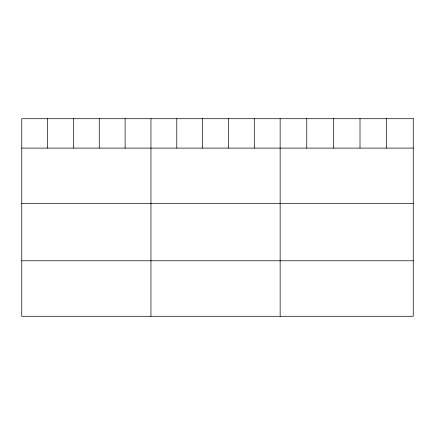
<?xml version="1.0" encoding="UTF-8"?>
<svg xmlns="http://www.w3.org/2000/svg" width="435" height="435" viewBox="0 0 435 435"><rect width="100%" height="100%" fill="white"/><g stroke="black" fill="none" stroke-linecap="round" stroke-linejoin="round"><path stroke-width="0.65" d="M21.75 148.096L413.25 148.096M21.75 203.596L413.25 203.596M21.75 260.782L413.25 260.782M386.628 118.717L386.628 148.096M360.006 118.717L360.006 148.096M333.384 118.717L333.384 148.096M306.762 118.717L306.762 148.096M280.14 118.717L280.14 316.283M254.301 118.717L254.301 148.096M228.462 118.717L228.462 148.096M202.623 118.717L202.623 148.096M176.784 118.717L176.784 148.096M150.945 118.717L150.945 316.283M125.106 118.717L125.106 148.096M99.267 118.717L99.267 148.096M73.428 118.717L73.428 148.096M47.589 118.717L47.589 148.096M413.25 118.717L21.75 118.717L21.75 316.283L413.25 316.283L413.25 118.717"/></g></svg>
